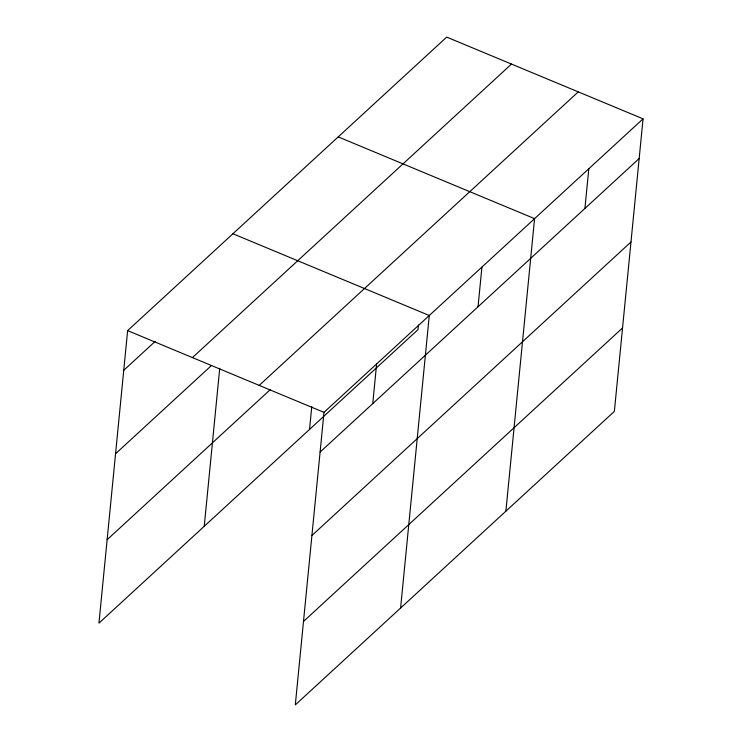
<?xml version="1.0" encoding="UTF-8"?>
<svg xmlns="http://www.w3.org/2000/svg" width="742" height="742" viewBox="0 0 742 742"><rect width="100%" height="100%" fill="white"/><g stroke="black" fill="none" stroke-linecap="round" stroke-linejoin="round"><path stroke-width="1.11" d="M643.054 118.85L323.985 412.367L295.307 704.9L614.367 411.383L643.054 118.85L446.693 37.1L127.633 330.617L98.946 623.15L418.015 329.633L418.46 325.061M204.235 526.291L219.725 368.347M309.525 429.423L311.77 406.57M372.744 403.629L376.63 363.942M400.597 608.041L429.284 315.508L232.923 233.758M478.033 306.771L481.929 267.083M505.886 511.182L534.574 218.649L338.213 136.899M584.919 208.446L588.814 168.749M123.738 370.314L155.161 341.413M192.428 357.598L511.488 64.081M115.557 453.752L211.507 365.481M259.19 385.395L578.25 91.878M107.126 539.712L270.162 389.736M320.099 452.063L639.159 158.547M311.918 535.501L630.978 241.985M303.487 621.462L622.547 327.945M127.633 330.617L323.985 412.367"/></g></svg>
